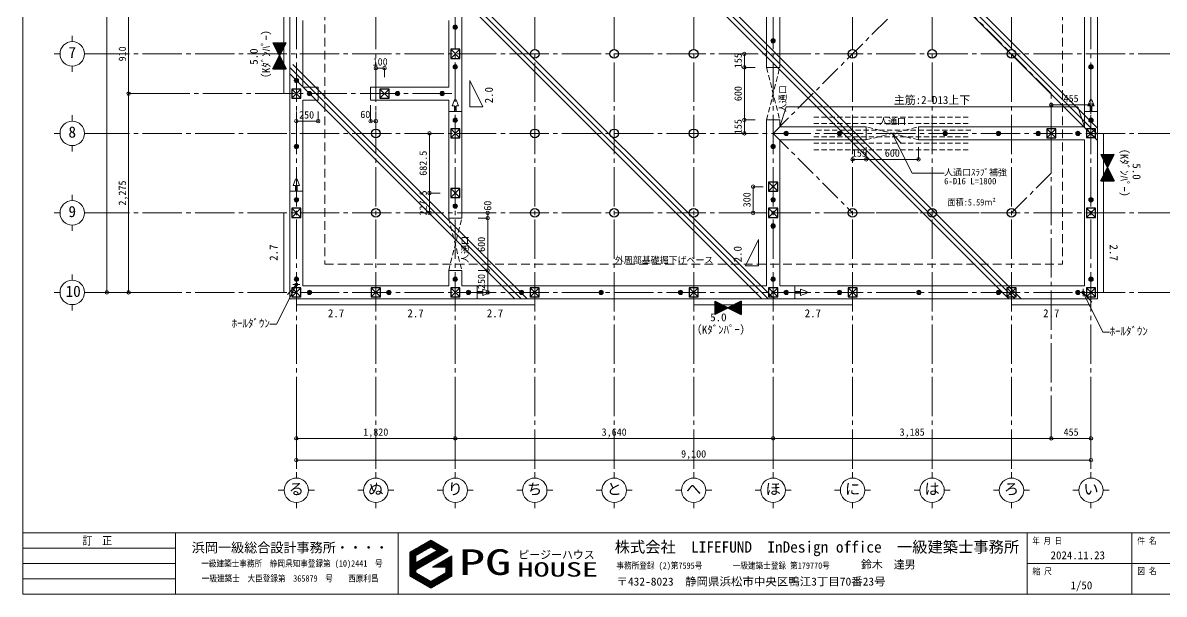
# Model space of a CAD drawing. Units: millimetres at full size, sheet at 1:50. Extents: x -26847 to 9830, y -6970 to 7062.
# Drawn here: x -9970 to 3100, y -6738 to -199 of the extents above; entities that cross this region are included whole.
import ezdxf
from ezdxf.enums import TextEntityAlignment as Align

# ---------------------------------------------------------------- set-up
doc = ezdxf.new("R2010")
doc.units = ezdxf.units.MM
doc.header["$LTSCALE"] = 50
doc.header["$PDMODE"] = 32
doc.header["$PDSIZE"] = 40
for name, pattern in [('CHAIN1', [8, 5, -1, 1, -1]), ('CHAIN2', [12, 9, -1, 1, -1]), ('DASHED1', [1.8, 1.2, -0.6]), ('DASHED2', [3, 2, -1])]:
    doc.linetypes.add(name, pattern=pattern)
for name, color, linetype, lineweight in [('3-0_補助線', 4, 'CHAIN2', 9), ('3-1_通り芯・通り番号', 4, 'Continuous', 9), ('3-2_柱(黄)', 6, 'Continuous', 25), ('3-3_仕上線(黄)', 4, 'Continuous', 9), ('3-4_下地・間柱(水色)', 5, 'Continuous', 25), ('3-5_サッシ・室内建具', 4, 'Continuous', 9), ('3-7_家具点線', 4, 'DASHED2', 9), ('3-A_文字', 2, 'Continuous', 9), ('3-F_寸法・方位', 4, 'Continuous', 9), ('C-0', 4, 'Continuous', 9), ('C-1', 2, 'CHAIN1', 9), ('F-E', 4, 'Continuous', 9)]:
    doc.layers.add(name, color=color, linetype=linetype, lineweight=lineweight)
doc.styles.add('ＭＳ ゴシック', font='')
doc.styles.get('ＭＳ ゴシック').set_extended_font_data('MS Gothic')

msp = doc.modelspace()

# ---------------------------------------------------------------- linework, layer by layer
at = {"layer": '3-0_補助線'}
for p, q in [((-6837.79, 6548.18), (-6837.79, -5342.52)), ((-5927.79, 6548.18), (-5927.79, -5342.52)), ((-5017.79, 6548.18), (-5017.79, -5342.52)), ((-4107.79, 6548.18), (-4107.79, -5342.52)), ((-3197.79, 6548.18), (-3197.79, -5342.52)), ((-2287.79, 6548.18), (-2287.79, -5342.52)), ((-1377.79, 6548.18), (-1377.79, -5342.52)), ((-467.79, 6548.18), (-467.79, -5342.52)), ((442.21, 6548.18), (442.21, -5342.52)), ((1352.21, 6548.18), (1352.21, -5342.52)), ((2262.21, 6548.18), (2262.21, -5342.52)), ((-9197.8, -554.44), (5516.74, -554.44)), ((-8508.56, -1009.44), (-5017.79, -1009.44)), ((-9197.8, -1464.44), (5516.74, -1464.44)), ((1807.21, -1464.44), (1807.21, -4704.87)), ((-9197.8, -2374.44), (5516.74, -2374.44)), ((-9197.8, -3284.44), (5516.74, -3284.44))]:
    msp.add_line(p, q, dxfattribs=at)
at = {"layer": '3-1_通り芯・通り番号'}
for p, q in [((-9404.37, -347.87), (-9404.37, -414.44)), ((-9610.94, -554.44), (-9544.37, -554.44)), ((-9264.37, -554.44), (-9197.8, -554.44)), ((-9404.37, -694.44), (-9404.37, -761.01)), ((-9404.37, -1257.87), (-9404.37, -1324.44)), ((-9610.94, -1464.44), (-9544.37, -1464.44)), ((-9264.37, -1464.44), (-9197.8, -1464.44)), ((-9404.37, -1604.44), (-9404.37, -1671.01)), ((-9404.37, -2167.87), (-9404.37, -2234.44)), ((-9610.94, -2374.44), (-9544.37, -2374.44)), ((-9264.37, -2374.44), (-9197.8, -2374.44)), ((-9404.37, -2514.44), (-9404.37, -2581.01)), ((-9404.37, -3077.87), (-9404.37, -3144.44)), ((-9610.94, -3284.44), (-9544.37, -3284.44)), ((-9264.37, -3284.44), (-9197.8, -3284.44)), ((-9404.37, -3424.44), (-9404.37, -3491.01)), ((-6837.79, -5342.52), (-6837.79, -5409.09)), ((-5927.79, -5342.52), (-5927.79, -5409.09)), ((-5017.79, -5342.52), (-5017.79, -5409.09)), ((-4107.79, -5342.52), (-4107.79, -5409.09)), ((-3197.79, -5342.52), (-3197.79, -5409.09)), ((-2287.79, -5342.52), (-2287.79, -5409.09)), ((-1377.79, -5342.52), (-1377.79, -5409.09)), ((-467.79, -5342.52), (-467.79, -5409.09)), ((442.21, -5342.52), (442.21, -5409.09)), ((1352.21, -5342.52), (1352.21, -5409.09)), ((2262.21, -5342.52), (2262.21, -5409.09)), ((-7044.36, -5549.09), (-6977.79, -5549.09)), ((-6697.79, -5549.09), (-6631.22, -5549.09)), ((-6134.36, -5549.09), (-6067.79, -5549.09)), ((-5787.79, -5549.09), (-5721.22, -5549.09)), ((-5224.36, -5549.09), (-5157.79, -5549.09)), ((-4877.79, -5549.09), (-4811.22, -5549.09)), ((-4314.36, -5549.09), (-4247.79, -5549.09)), ((-3967.79, -5549.09), (-3901.22, -5549.09)), ((-3404.36, -5549.09), (-3337.79, -5549.09)), ((-3057.79, -5549.09), (-2991.22, -5549.09)), ((-2494.36, -5549.09), (-2427.79, -5549.09)), ((-2147.79, -5549.09), (-2081.22, -5549.09)), ((-1584.36, -5549.09), (-1517.79, -5549.09)), ((-1237.79, -5549.09), (-1171.22, -5549.09)), ((-674.36, -5549.09), (-607.79, -5549.09)), ((-327.79, -5549.09), (-261.22, -5549.09)), ((235.64, -5549.09), (302.21, -5549.09)), ((582.21, -5549.09), (648.78, -5549.09)), ((1145.64, -5549.09), (1212.21, -5549.09)), ((1492.21, -5549.09), (1558.78, -5549.09)), ((2055.64, -5549.09), (2122.21, -5549.09)), ((2402.21, -5549.09), (2468.78, -5549.09)), ((-6837.79, -5689.09), (-6837.79, -5755.65)), ((-5927.79, -5689.09), (-5927.79, -5755.65)), ((-5017.79, -5689.09), (-5017.79, -5755.65)), ((-4107.79, -5689.09), (-4107.79, -5755.65)), ((-3197.79, -5689.09), (-3197.79, -5755.65)), ((-2287.79, -5689.09), (-2287.79, -5755.65)), ((-1377.79, -5689.09), (-1377.79, -5755.65)), ((-467.79, -5689.09), (-467.79, -5755.65)), ((442.21, -5689.09), (442.21, -5755.65)), ((1352.21, -5689.09), (1352.21, -5755.65)), ((2262.21, -5689.09), (2262.21, -5755.65))]:
    msp.add_line(p, q, dxfattribs=at)
for centre in [(-9404.37, -554.44), (-9404.37, -1464.44), (-9404.37, -2374.44), (-9404.37, -3284.44), (-6837.79, -5549.09), (-5927.79, -5549.09), (-5017.79, -5549.09), (-4107.79, -5549.09), (-3197.79, -5549.09), (-2287.79, -5549.09), (-1377.79, -5549.09), (-467.79, -5549.09), (442.21, -5549.09), (1352.21, -5549.09), (2262.21, -5549.09)]:
    msp.add_circle(centre, 140, dxfattribs=at)
at = {"layer": '3-2_柱(黄)'}
for p, q in [((-5070.29, -501.94), (-4965.29, -606.94)), ((-4965.29, -501.94), (-5070.29, -606.94)), ((-6890.29, -956.94), (-6785.29, -1061.94)), ((-6785.29, -956.94), (-6890.29, -1061.94)), ((-6785.29, -956.94), (-6890.29, -956.94)), ((-5880.29, -956.94), (-5775.29, -1061.94)), ((-5775.29, -956.94), (-5880.29, -1061.94)), ((-5070.29, -1411.94), (-4965.29, -1516.94)), ((-4965.29, -1411.94), (-5070.29, -1516.94)), ((1754.71, -1411.94), (1859.71, -1516.94)), ((1859.71, -1411.94), (1754.71, -1516.94)), ((2314.71, -1411.94), (2209.71, -1411.94)), ((2209.71, -1411.94), (2209.71, -1516.94)), ((2314.71, -1516.94), (2314.71, -1411.94)), ((2314.71, -1516.94), (2209.71, -1516.94)), ((-1430.29, -2021.94), (-1325.29, -2126.94)), ((-1325.29, -2021.94), (-1430.29, -2126.94)), ((-5070.29, -2094.44), (-4965.29, -2199.44)), ((-4965.29, -2094.44), (-5070.29, -2199.44)), ((-6785.29, -2321.94), (-6890.29, -2426.94)), ((-6785.29, -2426.94), (-6890.29, -2321.94)), ((-1430.29, -2321.94), (-1325.29, -2426.94)), ((-1325.29, -2321.94), (-1430.29, -2426.94)), ((2314.71, -2321.94), (2209.71, -2426.94)), ((2314.71, -2426.94), (2209.71, -2321.94)), ((-6890.29, -3231.94), (-6785.29, -3336.94)), ((-6785.29, -3231.94), (-6890.29, -3336.94)), ((-5875.29, -3336.94), (-5980.29, -3231.94)), ((-5980.29, -3336.94), (-5875.29, -3231.94)), ((-5070.29, -3231.94), (-4965.29, -3336.94)), ((-4965.29, -3231.94), (-5070.29, -3336.94)), ((-4055.29, -3336.94), (-4160.29, -3231.94)), ((-4160.29, -3336.94), (-4055.29, -3231.94)), ((-2235.29, -3336.94), (-2340.29, -3231.94)), ((-2340.29, -3336.94), (-2235.29, -3231.94)), ((-1430.29, -3231.94), (-1325.29, -3336.94)), ((-1325.29, -3231.94), (-1430.29, -3336.94)), ((-415.29, -3336.94), (-520.29, -3231.94)), ((-520.29, -3336.94), (-415.29, -3231.94)), ((1404.71, -3336.94), (1299.71, -3231.94)), ((1299.71, -3336.94), (1404.71, -3231.94)), ((2209.71, -3231.94), (2314.71, -3336.94)), ((2314.71, -3231.94), (2209.71, -3336.94))]:
    msp.add_line(p, q, dxfattribs=at)
for points in [[(-5070.29, -501.94), (-5070.29, -606.94), (-4965.29, -606.94), (-4965.29, -501.94)], [(-5880.29, -956.94), (-5880.29, -1061.94), (-5775.29, -1061.94), (-5775.29, -956.94)], [(-5070.29, -1411.94), (-5070.29, -1516.94), (-4965.29, -1516.94), (-4965.29, -1411.94)], [(1754.71, -1411.94), (1754.71, -1516.94), (1859.71, -1516.94), (1859.71, -1411.94)], [(-1430.29, -2021.94), (-1430.29, -2126.94), (-1325.29, -2126.94), (-1325.29, -2021.94)], [(-5070.29, -2094.44), (-5070.29, -2199.44), (-4965.29, -2199.44), (-4965.29, -2094.44)], [(-6785.29, -2321.94), (-6890.29, -2321.94), (-6890.29, -2426.94), (-6785.29, -2426.94)], [(-1430.29, -2321.94), (-1430.29, -2426.94), (-1325.29, -2426.94), (-1325.29, -2321.94)], [(2314.71, -2321.94), (2209.71, -2321.94), (2209.71, -2426.94), (2314.71, -2426.94)], [(-6890.29, -3231.94), (-6890.29, -3336.94), (-6785.29, -3336.94), (-6785.29, -3231.94)], [(-5875.29, -3336.94), (-5875.29, -3231.94), (-5980.29, -3231.94), (-5980.29, -3336.94)], [(-5070.29, -3231.94), (-5070.29, -3336.94), (-4965.29, -3336.94), (-4965.29, -3231.94)], [(-4055.29, -3336.94), (-4055.29, -3231.94), (-4160.29, -3231.94), (-4160.29, -3336.94)], [(-2235.29, -3336.94), (-2235.29, -3231.94), (-2340.29, -3231.94), (-2340.29, -3336.94)], [(-1430.29, -3231.94), (-1430.29, -3336.94), (-1325.29, -3336.94), (-1325.29, -3231.94)], [(-415.29, -3336.94), (-415.29, -3231.94), (-520.29, -3231.94), (-520.29, -3336.94)], [(1404.71, -3336.94), (1404.71, -3231.94), (1299.71, -3231.94), (1299.71, -3336.94)], [(2209.71, -3231.94), (2209.71, -3336.94), (2314.71, -3336.94), (2314.71, -3231.94)]]:
    msp.add_lwpolyline(points, close=True, dxfattribs=at)
for points in [[(-6890.29, -956.94), (-6890.29, -1061.94), (-6785.29, -1061.94), (-6785.29, -956.94)], [(2314.71, -1516.94), (2262.21, -1464.44), (2209.71, -1411.94)], [(2314.71, -1411.94), (2262.21, -1464.44), (2209.71, -1516.94)]]:
    msp.add_lwpolyline(points, dxfattribs=at)
at = {"layer": '3-3_仕上線(黄)'}
for p, q in [((-6912.79, 4980.56), (-6912.79, -3359.44)), ((-1302.79, 2100.56), (-1302.79, -709.44)), ((2187.21, 2100.56), (2187.21, -1389.44)), ((-4942.79, 280.56), (-4942.79, -2434.44)), ((-1452.79, 280.56), (-1452.79, -709.44)), ((-6762.79, -174.44), (-6762.79, -934.44)), ((-5092.79, -174.44), (-5092.79, -934.44)), ((-5987.79, -934.44), (-5092.79, -934.44)), ((-6762.79, -1084.44), (-6762.79, -3209.44)), ((-6762.79, -1084.44), (-6587.79, -1084.44)), ((-5092.79, -1084.44), (-5092.79, -2434.44)), ((-1452.79, -1309.44), (-1452.79, -3209.44)), ((-1302.79, -1309.44), (-1302.79, -1389.44)), ((-312.86, -1389.44), (-1302.79, -1389.44)), ((2187.21, -1389.44), (287.14, -1389.44)), ((-1302.79, -1539.44), (-1302.79, -3209.44)), ((-312.86, -1539.44), (-1302.79, -1539.44)), ((2187.21, -1539.44), (287.14, -1539.44)), ((2187.21, -1539.44), (2187.21, -3209.44)), ((-5092.79, -2434.44), (-4942.79, -2434.44)), ((-5092.79, -3034.44), (-5092.79, -3209.44)), ((-5092.79, -3034.44), (-4942.79, -3034.44)), ((-4942.79, -3034.44), (-4942.79, -3209.44)), ((-6762.79, -3209.44), (-5092.79, -3209.44)), ((-4942.79, -3209.44), (-1452.79, -3209.44)), ((-1302.79, -3209.44), (2187.21, -3209.44)), ((-6912.79, -3359.44), (2337.21, -3359.44))]:
    msp.add_line(p, q, dxfattribs=at)
for points in [[(-6912.79, 4980.56), (2337.21, 4980.56), (2337.21, -3359.44)], [(-6762.79, -934.44), (-6587.79, -934.44), (-6587.79, -1084.44)], [(-5987.79, -934.44), (-5987.79, -1084.44), (-5092.79, -1084.44)]]:
    msp.add_lwpolyline(points, dxfattribs=at)
at = {"layer": '3-4_下地・間柱(水色)'}
for centre in [(-4107.79, -554.44), (-3197.79, -554.44), (-2287.79, -554.44), (-467.79, -554.44), (442.21, -554.44), (1352.21, -554.44), (-5927.79, -1464.44), (-4107.79, -1464.44), (-3197.79, -1464.44), (-2287.79, -1464.44), (-5927.79, -2374.44), (-4107.79, -2374.44), (-3197.79, -2374.44), (-2287.79, -2374.44), (-467.79, -2374.44), (442.21, -2374.44), (1352.21, -2374.44)]:
    msp.add_circle(centre, 50, dxfattribs=at)
at = {"layer": '3-5_サッシ・室内建具', "linetype": 'DASHED1'}
for p, q in [((-1452.79, -709.44), (-1302.79, -1309.44)), ((-1452.79, -1309.44), (-1302.79, -709.44)), ((287.14, -1539.44), (-312.86, -1389.44)), ((-312.86, -1539.44), (287.14, -1389.44)), ((-5092.79, -3034.44), (-4942.79, -2434.44)), ((-5092.79, -2434.44), (-4942.79, -3034.44))]:
    msp.add_line(p, q, dxfattribs=at)
at = {"layer": '3-5_サッシ・室内建具'}
for p, q in [((-1452.79, -709.44), (-1302.79, -709.44)), ((-1452.79, -1309.44), (-1302.79, -1309.44)), ((-312.86, -1539.44), (-312.86, -1389.44)), ((287.14, -1539.44), (287.14, -1389.44)), ((-312.86, -1762.01), (-312.86, -1623.42)), ((287.14, -1762.01), (287.14, -1623.42)), ((-467.79, -1762.01), (-312.86, -1762.01)), ((-312.86, -1762.01), (287.14, -1762.01))]:
    msp.add_line(p, q, dxfattribs=at)
for p in [(-467.79, -1762.01), (-312.86, -1762.01), (287.14, -1762.01)]:
    msp.add_point(p, dxfattribs=at)
at = {"layer": '3-7_家具点線'}
msp.add_line((1937.21, 4580.56), (1937.21, -2959.44), dxfattribs=at)
msp.add_lwpolyline([(-6512.79, 4580.56), (-6512.79, -2959.44), (1937.21, -2959.44)], dxfattribs=at)
at = {"layer": '3-A_文字'}
for p, q in [((1462.64, -3359.44), (-6877.36, 4980.56)), ((2337.21, -1547.01), (-4190.35, 4980.56)), ((2337.21, -1476.29), (-4119.64, 4980.56)), ((2337.21, -1405.58), (-4048.93, 4980.56)), ((1391.93, -3359.44), (-6912.79, 4945.28)), ((1321.22, -3359.44), (-6912.79, 4874.57)), ((-1436.5, -3359.44), (-6912.79, 2116.85)), ((-1365.79, -3359.44), (-6877.36, 2152.13)), ((-1507.21, -3359.44), (-6912.79, 2046.14)), ((-4264.92, -3359.44), (-6912.79, -711.58)), ((-4335.63, -3359.44), (-6912.79, -782.29)), ((-4194.21, -3359.44), (-6877.36, -676.29))]:
    msp.add_line(p, q, dxfattribs=at)
at = {"layer": '3-F_寸法・方位'}
for p, q in [((-9970.09, -6737.94), (-9970.09, 7062.06)), ((-9008.56, 4905.56), (-9008.56, -3284.44)), ((-8758.56, -99.44), (-8758.56, -1009.44)), ((-1707.12, -554.44), (-1707.12, -709.44)), ((-1707.12, -554.44), (-1581.91, -554.44)), ((-5927.79, -718.33), (-5827.79, -718.33)), ((-5927.79, -718.33), (-5927.79, -820.82)), ((-5827.79, -718.33), (-5827.79, -820.82)), ((-1707.12, -709.44), (-1581.91, -709.44)), ((-1707.12, -709.44), (-1707.12, -1309.44)), ((-8758.56, -1009.44), (-8508.56, -1009.44)), ((-8758.56, -1009.44), (-8758.56, -3284.44)), ((-5987.79, -1324.95), (-5987.79, -1142.64)), ((1807.21, -1136.82), (2262.21, -1136.82)), ((1807.21, -1136.82), (1807.21, -1239.39)), ((2262.21, -1136.82), (2262.21, -1239.39)), ((-6837.79, -1324.95), (-6837.79, -1215.73)), ((-6587.79, -1324.95), (-6587.79, -1215.73)), ((-5927.79, -1324.95), (-5927.79, -1215.73)), ((-6837.79, -1324.95), (-6587.79, -1324.95)), ((-5987.79, -1324.95), (-5927.79, -1324.95)), ((-1707.12, -1309.44), (-1581.91, -1309.44)), ((-1707.12, -1309.44), (-1707.12, -1464.44)), ((-5313.46, -1464.44), (-5313.46, -2146.94)), ((-5313.46, -1464.44), (-5192.21, -1464.44)), ((-1707.12, -1464.44), (-1581.91, -1464.44)), ((-1606.35, -2074.44), (-1606.35, -2374.44)), ((-1606.35, -2074.44), (-1492.86, -2074.44)), ((-5313.46, -2146.94), (-5192.21, -2146.94)), ((-5313.46, -2146.94), (-5313.46, -2374.44)), ((-5313.46, -2374.44), (-5192.21, -2374.44)), ((-4646.4, -2374.44), (-4754.9, -2374.44)), ((-4646.4, -2434.44), (-4754.9, -2434.44)), ((-4646.4, -2374.44), (-4646.4, -2434.44)), ((-4646.4, -2434.44), (-4646.4, -3034.44)), ((-1606.35, -2374.44), (-1492.86, -2374.44)), ((-4646.4, -3034.44), (-4754.9, -3034.44)), ((-4646.4, -3034.44), (-4646.4, -3284.44)), ((-9008.56, -3284.44), (-8758.56, -3284.44)), ((-8758.56, -3284.44), (-8508.56, -3284.44)), ((-4646.4, -3284.44), (-4754.9, -3284.44)), ((-6837.79, -4954.87), (-6837.79, -4704.87)), ((-5017.79, -4954.87), (-5017.79, -4704.87)), ((-1377.79, -4954.87), (-1377.79, -4704.87)), ((1807.21, -4954.87), (1807.21, -4704.87)), ((2262.21, -4954.87), (2262.21, -4704.87)), ((-6837.79, -5204.87), (-6837.79, -4954.87)), ((-5017.79, -4954.87), (-6837.79, -4954.87)), ((-1377.79, -4954.87), (-5017.79, -4954.87)), ((1807.21, -4954.87), (-1377.79, -4954.87)), ((2262.21, -4954.87), (1807.21, -4954.87)), ((2262.21, -5204.87), (2262.21, -4954.87)), ((-6837.79, -5204.87), (2262.21, -5204.87))]:
    msp.add_line(p, q, dxfattribs=at)
for p in [(-1707.12, -554.44), (-5927.79, -718.33), (-5827.79, -718.33), (-1707.12, -709.44), (-8758.56, -1009.44), (1807.21, -1136.82), (2262.21, -1136.82), (-6837.79, -1324.95), (-6587.79, -1324.95), (-5987.79, -1324.95), (-5927.79, -1324.95), (-1707.12, -1309.44), (-5313.46, -1464.44), (-1707.12, -1464.44), (-1606.35, -2074.44), (-5313.46, -2146.94), (-5313.46, -2374.44), (-4646.4, -2374.44), (-4646.4, -2434.44), (-1606.35, -2374.44), (-4646.4, -3034.44), (-9008.56, -3284.44), (-8758.56, -3284.44), (-4646.4, -3284.44), (-6837.79, -4954.87), (-5017.79, -4954.87), (-1377.79, -4954.87), (1807.21, -4954.87), (2262.21, -4954.87), (-6837.79, -5204.87), (2262.21, -5204.87)]:
    msp.add_point(p, dxfattribs=at)
at = {"layer": 'C-0'}
for p, q in [((-6979.29, -99.44), (-6979.29, -1009.44)), ((-4851.93, -1159.44), (-4851.93, -859.44)), ((-4851.93, -859.44), (-4701.93, -1159.44)), ((-4851.93, -1159.44), (-4701.93, -1159.44)), ((2111.1, -1161.11), (2187.21, -1389.44)), ((-4942.79, -1214.44), (-5092.79, -1214.44)), ((2337.21, -1214.44), (2187.21, -1214.44)), ((-12.86, -1464.44), (86.66, -1576.67)), ((2403.71, -2374.44), (2403.71, -1464.44)), ((-6762.79, -2124.44), (-6912.79, -2124.44)), ((-6979.29, -2374.44), (-6979.29, -3284.44)), ((2403.71, -3284.44), (2403.71, -2374.44)), ((-1543.64, -2679.44), (-1693.64, -2979.44)), ((-1543.64, -2979.44), (-1543.64, -2679.44)), ((-1543.64, -2979.44), (-1693.64, -2979.44)), ((-6837.79, -3194.44), (-6937.31, -3306.67)), ((-6879.45, -3194.44), (-6796.12, -3194.44)), ((-6837.79, -3152.77), (-6837.79, -3236.11)), ((-4767.79, -3359.44), (-4767.79, -3209.44)), ((-1127.79, -3359.44), (-1127.79, -3209.44)), ((2172.21, -3242.77), (2172.21, -3326.11)), ((2130.55, -3284.44), (2213.88, -3284.44)), ((2172.21, -3284.44), (2399.71, -3739.44)), ((2172.21, -3284.44), (2271.73, -3396.67)), ((-6837.79, -3425.94), (-5927.79, -3425.94)), ((-5927.79, -3425.94), (-5017.79, -3425.94)), ((-5017.79, -3425.94), (-4107.79, -3425.94)), ((-2287.79, -3425.94), (-1377.79, -3425.94)), ((-1377.79, -3425.94), (-467.79, -3425.94)), ((1352.21, -3425.94), (2262.21, -3425.94)), ((2399.71, -3739.44), (2475.55, -3739.44))]:
    msp.add_line(p, q, dxfattribs=at)
at = {"layer": 'C-0', "color": 6, "lineweight": 25}
for p, q in [((-7105.59, -427.65), (-6955.59, -727.65)), ((-7105.59, -427.65), (-6955.59, -427.65)), ((-7105.59, -727.65), (-6955.59, -427.65)), ((-7004.57, -525.8), (-7102.53, -427.83)), ((-7006.93, -530.51), (-7101.58, -435.86)), ((-7002.22, -521.08), (-7095.46, -427.83)), ((-7009.29, -535.22), (-7094.51, -450.01)), ((-6999.86, -516.37), (-7088.39, -427.83)), ((-7011.64, -539.94), (-7087.43, -464.15)), ((-6997.5, -511.65), (-7081.32, -427.83)), ((-7014, -544.65), (-7080.36, -478.29)), ((-6995.14, -506.94), (-7074.25, -427.83)), ((-7016.36, -549.37), (-7073.29, -492.43)), ((-6992.79, -502.23), (-7067.18, -427.83)), ((-7018.71, -554.08), (-7066.22, -506.57)), ((-6990.43, -497.51), (-7060.11, -427.83)), ((-7021.07, -558.8), (-7059.15, -520.72)), ((-6988.07, -492.8), (-7053.04, -427.83)), ((-6985.72, -488.08), (-7045.97, -427.83)), ((-6983.36, -483.37), (-7038.9, -427.83)), ((-6981, -478.66), (-7031.82, -427.83)), ((-6978.65, -473.94), (-7024.75, -427.83)), ((-6976.29, -469.23), (-7017.68, -427.83)), ((-6973.93, -464.51), (-7010.61, -427.83)), ((-6971.57, -459.8), (-7003.54, -427.83)), ((-6969.22, -455.09), (-6996.47, -427.83)), ((-6966.86, -450.37), (-6989.4, -427.83)), ((-6964.5, -445.66), (-6982.33, -427.83)), ((-6962.15, -440.94), (-6975.26, -427.83)), ((-6959.79, -436.23), (-6968.18, -427.83)), ((-6957.43, -431.33), (-6961.11, -427.65)), ((-6993.45, -727.83), (-7068.21, -653.08)), ((-6986.38, -727.83), (-7065.86, -648.36)), ((-6979.31, -727.83), (-7063.5, -643.65)), ((-6972.24, -727.83), (-7061.14, -638.93)), ((-6965.17, -727.83), (-7058.78, -634.22)), ((-6958.1, -727.65), (-7056.43, -629.32)), ((-6960.16, -718.71), (-7054.07, -624.79)), ((-7023.43, -563.51), (-7052.08, -534.86)), ((-6967.23, -704.56), (-7051.71, -620.08)), ((-6974.3, -690.42), (-7049.36, -615.36)), ((-6981.37, -676.28), (-7047, -610.65)), ((-7025.79, -568.22), (-7045.01, -549)), ((-6988.44, -662.14), (-7044.64, -605.94)), ((-6995.51, -648), (-7042.28, -601.22)), ((-7002.58, -633.85), (-7039.93, -596.51)), ((-7028.14, -572.94), (-7037.94, -563.14)), ((-7009.65, -619.71), (-7037.57, -591.79)), ((-7016.72, -605.57), (-7035.21, -587.08)), ((-7023.8, -591.43), (-7032.86, -582.37)), ((-7030.5, -577.65), (-7030.87, -577.28)), ((-7105.59, -727.65), (-6955.59, -727.65)), ((-7099.52, -727.83), (-7103.57, -723.79)), ((-7092.45, -727.83), (-7101.21, -719.07)), ((-7085.38, -727.83), (-7098.85, -714.36)), ((-7078.31, -727.83), (-7096.5, -709.64)), ((-7071.24, -727.83), (-7094.14, -704.93)), ((-7064.16, -727.83), (-7091.78, -700.22)), ((-7057.09, -727.83), (-7089.43, -695.5)), ((-7050.02, -727.83), (-7087.07, -690.79)), ((-7042.95, -727.83), (-7084.71, -686.07)), ((-7035.88, -727.83), (-7082.35, -681.36)), ((-7028.81, -727.83), (-7080, -676.65)), ((-7021.74, -727.83), (-7077.64, -671.93)), ((-7014.67, -727.83), (-7075.28, -667.22)), ((-7007.6, -727.83), (-7072.93, -662.5)), ((-7000.52, -727.83), (-7070.57, -657.79)), ((2376.49, -1707.06), (2526.49, -2007.06)), ((2376.49, -1707.06), (2526.49, -1707.06)), ((2376.49, -2007.06), (2526.49, -1707.06)), ((2477.51, -1805.02), (2379.55, -1707.06)), ((2475.16, -1809.73), (2380.51, -1715.08)), ((2479.87, -1800.3), (2386.62, -1707.06)), ((2472.8, -1814.45), (2387.58, -1729.23)), ((2482.23, -1795.59), (2393.69, -1707.06)), ((2470.44, -1819.16), (2394.65, -1743.37)), ((2484.58, -1790.88), (2400.76, -1707.06)), ((2468.09, -1823.87), (2401.72, -1757.51)), ((2486.94, -1786.16), (2407.84, -1707.06)), ((2465.73, -1828.59), (2408.79, -1771.65)), ((2489.3, -1781.45), (2414.91, -1707.06)), ((2463.37, -1833.3), (2415.86, -1785.8)), ((2491.66, -1776.73), (2421.98, -1707.06)), ((2461.01, -1838.02), (2422.94, -1799.94)), ((2494.01, -1772.02), (2429.05, -1707.06)), ((2458.66, -1842.73), (2430.01, -1814.08)), ((2496.37, -1767.31), (2436.12, -1707.06)), ((2456.3, -1847.44), (2437.08, -1828.22)), ((2498.73, -1762.59), (2443.19, -1707.06)), ((2501.08, -1757.88), (2450.26, -1707.06)), ((2503.44, -1753.16), (2457.33, -1707.06)), ((2505.8, -1748.45), (2464.4, -1707.06)), ((2508.15, -1743.74), (2471.48, -1707.06)), ((2510.51, -1739.02), (2478.55, -1707.06)), ((2512.87, -1734.31), (2485.62, -1707.06)), ((2515.23, -1729.59), (2492.69, -1707.06)), ((2517.58, -1724.88), (2499.76, -1707.06)), ((2519.94, -1720.16), (2506.83, -1707.06)), ((2522.3, -1715.45), (2513.9, -1707.06)), ((2524.65, -1710.74), (2520.97, -1707.06)), ((2453.28, -2007.06), (2402.09, -1955.87)), ((2460.35, -2007.06), (2404.45, -1951.15)), ((2467.42, -2007.06), (2406.8, -1946.44)), ((2474.49, -2007.06), (2409.16, -1941.72)), ((2481.56, -2007.06), (2411.52, -1937.01)), ((2488.63, -2007.06), (2413.87, -1932.3)), ((2495.7, -2007.06), (2416.23, -1927.58)), ((2502.77, -2007.06), (2418.59, -1922.87)), ((2509.85, -2007.06), (2420.94, -1918.15)), ((2516.92, -2007.06), (2423.3, -1913.44)), ((2523.99, -2007.06), (2425.66, -1908.73)), ((2521.93, -1997.93), (2428.02, -1904.01)), ((2514.86, -1983.79), (2430.37, -1899.3)), ((2507.79, -1969.64), (2432.73, -1894.58)), ((2500.72, -1955.5), (2435.09, -1889.87)), ((2493.65, -1941.36), (2437.44, -1885.16)), ((2486.58, -1927.22), (2439.8, -1880.44)), ((2479.5, -1913.07), (2442.16, -1875.73)), ((2453.94, -1852.16), (2444.15, -1842.36)), ((2472.43, -1898.93), (2444.52, -1871.01)), ((2465.36, -1884.79), (2446.87, -1866.3)), ((2458.29, -1870.65), (2449.23, -1861.59)), ((2451.59, -1856.87), (2451.22, -1856.51)), ((2376.49, -2007.06), (2526.49, -2007.06)), ((2382.57, -2007.06), (2378.52, -2003.01)), ((2389.64, -2007.06), (2380.88, -1998.29)), ((2396.71, -2007.06), (2383.23, -1993.58)), ((2403.78, -2007.06), (2385.59, -1988.87)), ((2410.85, -2007.06), (2387.95, -1984.15)), ((2417.92, -2007.06), (2390.3, -1979.44)), ((2424.99, -2007.06), (2392.66, -1974.72)), ((2432.06, -2007.06), (2395.02, -1970.01)), ((2439.13, -2007.06), (2397.37, -1965.3)), ((2446.21, -2007.06), (2399.73, -1960.58)), ((-1745.37, -3385.94), (-2045.37, -3535.94)), ((-2045.37, -3385.94), (-2045.37, -3535.94)), ((-2045.37, -3385.94), (-1745.37, -3535.94)), ((-2045.37, -3392.01), (-2041.32, -3387.96)), ((-2045.37, -3399.08), (-2036.6, -3390.32)), ((-2045.37, -3406.15), (-2031.89, -3392.68)), ((-2045.37, -3413.22), (-2027.18, -3395.03)), ((-2045.37, -3420.29), (-2022.46, -3397.39)), ((-1852.76, -3482.24), (-1767.54, -3397.02)), ((-1848.04, -3484.6), (-1753.39, -3389.95)), ((-1843.33, -3486.96), (-1745.37, -3388.99)), ((-1838.61, -3489.31), (-1745.37, -3396.06)), ((-1745.37, -3385.94), (-1745.37, -3535.94)), ((-2045.37, -3427.36), (-2017.75, -3399.75)), ((-2045.37, -3434.44), (-2013.03, -3402.1)), ((-2045.37, -3441.51), (-2008.32, -3404.46)), ((-2045.37, -3448.58), (-2003.61, -3406.82)), ((-2045.37, -3455.65), (-1998.89, -3409.17)), ((-2045.37, -3462.72), (-1994.18, -3411.53)), ((-2045.37, -3469.79), (-1989.46, -3413.89)), ((-2045.37, -3476.86), (-1984.75, -3416.25)), ((-2045.37, -3483.93), (-1980.03, -3418.6)), ((-2045.37, -3491), (-1975.32, -3420.96)), ((-2045.37, -3498.07), (-1970.61, -3423.32)), ((-2045.37, -3505.15), (-1965.89, -3425.67)), ((-2045.37, -3512.22), (-1961.18, -3428.03)), ((-2045.37, -3519.29), (-1956.46, -3430.39)), ((-2045.37, -3526.36), (-1951.75, -3432.74)), ((-2045.37, -3533.43), (-1947.04, -3435.1)), ((-2036.24, -3531.37), (-1942.32, -3437.46)), ((-2022.09, -3524.3), (-1937.61, -3439.82)), ((-2007.95, -3517.23), (-1932.89, -3442.17)), ((-1993.81, -3510.16), (-1928.18, -3444.53)), ((-1979.67, -3503.09), (-1923.47, -3446.89)), ((-1965.53, -3496.02), (-1918.75, -3449.24)), ((-1951.38, -3488.95), (-1914.04, -3451.6)), ((-1937.24, -3481.88), (-1909.32, -3453.96)), ((-1923.1, -3474.8), (-1904.61, -3456.31)), ((-1908.96, -3467.73), (-1899.9, -3458.67)), ((-1895.18, -3461.03), (-1894.82, -3460.66)), ((-1890.47, -3463.39), (-1880.67, -3453.59)), ((-1885.75, -3465.74), (-1866.53, -3446.52)), ((-1881.04, -3468.1), (-1852.39, -3439.45)), ((-1876.33, -3470.46), (-1838.25, -3432.38)), ((-1871.61, -3472.81), (-1824.1, -3425.31)), ((-1866.9, -3475.17), (-1809.96, -3418.24)), ((-1862.18, -3477.53), (-1795.82, -3411.16)), ((-1857.47, -3479.89), (-1781.68, -3404.09)), ((-1833.9, -3491.67), (-1745.37, -3403.14)), ((-1829.19, -3494.03), (-1745.37, -3410.21)), ((-1824.47, -3496.38), (-1745.37, -3417.28)), ((-1819.76, -3498.74), (-1745.37, -3424.35)), ((-1815.04, -3501.1), (-1745.37, -3431.42)), ((-1810.33, -3503.46), (-1745.37, -3438.49)), ((-1805.62, -3505.81), (-1745.37, -3445.56)), ((-1800.9, -3508.17), (-1745.37, -3452.63)), ((-1796.19, -3510.53), (-1745.37, -3459.7)), ((-1791.47, -3512.88), (-1745.37, -3466.78)), ((-1786.76, -3515.24), (-1745.37, -3473.85)), ((-1782.04, -3517.6), (-1745.37, -3480.92)), ((-1777.33, -3519.95), (-1745.37, -3487.99)), ((-1772.62, -3522.31), (-1745.37, -3495.06)), ((-1767.9, -3524.67), (-1745.37, -3502.13)), ((-1763.19, -3527.03), (-1745.37, -3509.2)), ((-1758.47, -3529.38), (-1745.37, -3516.27)), ((-1753.76, -3531.74), (-1745.37, -3523.34)), ((-1749.05, -3534.1), (-1745.37, -3530.42))]:
    msp.add_line(p, q, dxfattribs=at)
at = {"layer": 'C-0', "linetype": 'DASHED1'}
for p, q in [((-912.86, -1277.56), (887.14, -1277.56)), ((-912.86, -1352.56), (887.14, -1352.56)), ((887.14, -1427.56), (-912.86, -1427.56)), ((-912.86, -1502.56), (887.14, -1502.56)), ((-912.86, -1577.56), (887.14, -1577.56)), ((-912.86, -1652.56), (887.14, -1652.56))]:
    msp.add_line(p, q, dxfattribs=at)
at = {"layer": 'C-0'}
for points in [[(-5053.25, -1149.44), (-5027.79, -1079.44), (-5007.79, -1079.44), (-4982.32, -1149.44), (-5007.79, -1149.44), (-5007.79, -1214.44)], [(-5027.79, -1214.44), (-5027.79, -1149.44), (-5053.25, -1149.44)], [(2111.1, -1161.11), (-1226.68, -1161.11), (-1302.79, -1389.44)], [(2226.75, -1149.44), (2252.21, -1079.44), (2272.21, -1079.44), (2297.68, -1149.44), (2272.21, -1149.44), (2272.21, -1214.44)], [(2252.21, -1214.44), (2252.21, -1149.44), (2226.75, -1149.44)], [(-12.86, -1464.44), (214.64, -1919.44), (580.39, -1919.44)], [(-6873.25, -2059.44), (-6847.79, -1989.44), (-6827.79, -1989.44), (-6802.32, -2059.44), (-6827.79, -2059.44), (-6827.79, -2124.44)], [(-6847.79, -2124.44), (-6847.79, -2059.44), (-6873.25, -2059.44)], [(-6837.79, -3194.44), (-7065.29, -3649.44), (-7141.12, -3649.44)], [(-4702.79, -3248.97), (-4632.79, -3274.44), (-4632.79, -3294.44), (-4702.79, -3319.91), (-4702.79, -3294.44), (-4767.79, -3294.44)], [(-4767.79, -3274.44), (-4702.79, -3274.44), (-4702.79, -3248.97)], [(-1062.79, -3248.97), (-992.79, -3274.44), (-992.79, -3294.44), (-1062.79, -3319.91), (-1062.79, -3294.44), (-1127.79, -3294.44)], [(-1127.79, -3274.44), (-1062.79, -3274.44), (-1062.79, -3248.97)]]:
    msp.add_lwpolyline(points, dxfattribs=at)
for centre, radius in [((-5017.79, -249.44), 25), ((-5017.79, -249.44), 17.5), ((-5017.79, -249.44), 10), ((-1377.79, -404.44), 25), ((-1377.79, -404.44), 17.5), ((-1377.79, -404.44), 10), ((-5017.79, -704.44), 25), ((-5017.79, -704.44), 17.5), ((-5017.79, -704.44), 10), ((2262.21, -704.44), 25), ((2262.21, -704.44), 17.5), ((2262.21, -704.44), 10), ((-6837.79, -859.44), 25), ((-6837.79, -859.44), 17.5), ((-6837.79, -859.44), 10), ((-6687.79, -1009.44), 25), ((-6687.79, -1009.44), 17.5), ((-6687.79, -1009.44), 10), ((-5677.79, -1009.44), 25), ((-5677.79, -1009.44), 17.5), ((-5677.79, -1009.44), 10), ((-5167.79, -1009.44), 25), ((-5167.79, -1009.44), 17.5), ((-5167.79, -1009.44), 10), ((-5017.79, -1314.44), 25), ((-5017.79, -1314.44), 17.5), ((-5017.79, -1314.44), 10), ((2262.21, -1314.44), 25), ((2262.21, -1314.44), 17.5), ((2262.21, -1314.44), 10), ((-1227.79, -1464.44), 25), ((-1227.79, -1464.44), 17.5), ((-1227.79, -1464.44), 10), ((-617.79, -1464.44), 25), ((-617.79, -1464.44), 17.5), ((-617.79, -1464.44), 10), ((592.21, -1464.44), 25), ((592.21, -1464.44), 17.5), ((592.21, -1464.44), 10), ((1202.21, -1464.44), 25), ((1202.21, -1464.44), 17.5), ((1202.21, -1464.44), 10), ((1657.21, -1464.44), 25), ((1657.21, -1464.44), 17.5), ((1657.21, -1464.44), 10), ((2112.21, -1464.44), 25), ((2112.21, -1464.44), 17.5), ((2112.21, -1464.44), 10), ((-6837.79, -1614.44), 25), ((-6837.79, -1614.44), 17.5), ((-6837.79, -1614.44), 10), ((-1377.79, -1614.44), 25), ((-1377.79, -1614.44), 17.5), ((-1377.79, -1614.44), 10), ((-6837.79, -2224.44), 25), ((-6837.79, -2224.44), 17.5), ((-6837.79, -2224.44), 10), ((-1377.79, -2224.44), 25), ((-1377.79, -2224.44), 17.5), ((-1377.79, -2224.44), 10), ((2262.21, -2224.44), 25), ((2262.21, -2224.44), 17.5), ((2262.21, -2224.44), 10), ((-5017.79, -2296.94), 25), ((-5017.79, -2296.94), 17.5), ((-5017.79, -2296.94), 10), ((-1377.79, -2524.44), 25), ((-1377.79, -2524.44), 17.5), ((-1377.79, -2524.44), 10), ((-6837.79, -3134.44), 25), ((-6837.79, -3134.44), 17.5), ((-6837.79, -3134.44), 10), ((-5017.79, -3134.44), 25), ((-5017.79, -3134.44), 17.5), ((-5017.79, -3134.44), 10), ((-1377.79, -3134.44), 25), ((-1377.79, -3134.44), 17.5), ((-1377.79, -3134.44), 10), ((2262.21, -3134.44), 25), ((2262.21, -3134.44), 17.5), ((2262.21, -3134.44), 10), ((-6837.79, -3194.44), 16.67), ((-6687.79, -3284.44), 25), ((-6687.79, -3284.44), 17.5), ((-5777.79, -3284.44), 25), ((-5777.79, -3284.44), 17.5), ((-4867.79, -3284.44), 25), ((-4867.79, -3284.44), 17.5), ((-4257.79, -3284.44), 25), ((-4257.79, -3284.44), 17.5), ((-3347.79, -3284.44), 25), ((-3347.79, -3284.44), 17.5), ((-2437.79, -3284.44), 25), ((-2437.79, -3284.44), 17.5), ((-1227.79, -3284.44), 25), ((-1227.79, -3284.44), 17.5), ((-617.79, -3284.44), 25), ((-617.79, -3284.44), 17.5), ((292.21, -3284.44), 25), ((292.21, -3284.44), 17.5), ((1202.21, -3284.44), 25), ((1202.21, -3284.44), 17.5), ((2112.21, -3284.44), 25), ((2112.21, -3284.44), 17.5), ((-6687.79, -3284.44), 10), ((-5777.79, -3284.44), 10), ((-4867.79, -3284.44), 10), ((-4257.79, -3284.44), 10), ((-3347.79, -3284.44), 10), ((-2437.79, -3284.44), 10), ((-1227.79, -3284.44), 10), ((-617.79, -3284.44), 10), ((292.21, -3284.44), 10), ((1202.21, -3284.44), 10), ((2112.21, -3284.44), 10), ((2172.21, -3284.44), 16.67)]:
    msp.add_circle(centre, radius, dxfattribs=at)
at = {"layer": 'C-1'}
for p, q in [((-1377.79, -1464.44), (442.21, 355.56)), ((1807.21, -1009.44), (442.21, 355.56)), ((1807.21, -1464.44), (1807.21, -1009.44)), ((1807.21, -1464.44), (1807.21, -1919.44)), ((1352.21, -2374.44), (1807.21, -1919.44))]:
    msp.add_line(p, q, dxfattribs=at)
msp.add_lwpolyline([(-1377.79, -1464.44), (-467.79, -2374.44), (1352.21, -2374.44)], dxfattribs=at)
at = {"layer": 'F-E'}
for p, q in [((-9970.09, -6037.94), (9829.91, -6037.94)), ((-8220.09, -6037.94), (-8220.09, -6737.94)), ((-5670.83, -6037.94), (-5670.83, -6737.94)), ((-5303.8, -6122.88), (-5530.6, -6253.82)), ((-5398, -6256.42), (-5329.46, -6137.69)), ((-5387.48, -6250.34), (-5318.93, -6131.62)), ((-5376.96, -6244.27), (-5308.41, -6125.54)), ((-5366.44, -6238.19), (-5298.96, -6121.32)), ((-5355.91, -6232.12), (-5292.57, -6122.4)), ((-5345.39, -6226.04), (-5287.28, -6125.4)), ((-5334.87, -6219.97), (-5282.02, -6128.44)), ((-5324.35, -6213.89), (-5276.76, -6131.48)), ((-5313.82, -6207.82), (-5271.5, -6134.51)), ((-5303.3, -6201.74), (-5266.24, -6137.55)), ((-5295.25, -6199.95), (-5260.98, -6140.59)), ((-5107.8, -6229.03), (-5291.65, -6122.88)), ((1529.91, -6037.94), (1529.91, -6737.94)), ((2729.91, -6037.94), (2729.91, -6737.94)), ((-9970.09, -6212.94), (-8220.09, -6212.94)), ((-5536.67, -6411.56), (-5403.11, -6180.22)), ((-5536.67, -6399.41), (-5413.63, -6186.29)), ((-5536.67, -6387.26), (-5424.16, -6192.37)), ((-5536.67, -6375.11), (-5434.68, -6198.44)), ((-5536.67, -6362.96), (-5445.2, -6204.52)), ((-5536.67, -6350.81), (-5455.72, -6210.59)), ((-5536.67, -6338.66), (-5466.24, -6216.67)), ((-5536.67, -6326.51), (-5476.77, -6222.74)), ((-5536.67, -6314.36), (-5487.29, -6228.82)), ((-5536.67, -6302.21), (-5497.81, -6234.89)), ((-5536.67, -6290.06), (-5508.33, -6240.97)), ((-5536.67, -6277.91), (-5518.86, -6247.04)), ((-5536.67, -6265.76), (-5529.38, -6253.12)), ((-5536.67, -6526.23), (-5536.67, -6264.35)), ((-5468.13, -6296.91), (-5297.72, -6198.52)), ((-5226.67, -6239.55), (-5468.13, -6378.96)), ((-5462.05, -6454.6), (-5107.8, -6250.07)), ((-5461.13, -6292.87), (-5392.59, -6174.14)), ((-5450.61, -6286.79), (-5382.07, -6168.07)), ((-5440.09, -6280.72), (-5371.54, -6161.99)), ((-5429.57, -6274.64), (-5361.02, -6155.92)), ((-5419.05, -6268.57), (-5350.5, -6149.84)), ((-5408.52, -6262.49), (-5339.98, -6143.77)), ((-5348.21, -6388.87), (-5279.66, -6270.14)), ((-5337.68, -6382.79), (-5269.14, -6264.07)), ((-5327.16, -6376.72), (-5258.61, -6257.99)), ((-5316.64, -6370.64), (-5248.09, -6251.92)), ((-5306.12, -6364.57), (-5237.57, -6245.84)), ((-5297.72, -6198.52), (-5226.67, -6239.55)), ((-5295.59, -6358.49), (-5227.05, -6239.77)), ((-5289.99, -6202.99), (-5255.72, -6143.63)), ((-5285.07, -6352.42), (-5187.32, -6183.11)), ((-5284.73, -6206.03), (-5250.46, -6146.66)), ((-5279.47, -6209.06), (-5245.2, -6149.7)), ((-5274.55, -6346.34), (-5182.06, -6186.15)), ((-5274.21, -6212.1), (-5239.93, -6152.74)), ((-5268.95, -6215.14), (-5234.67, -6155.78)), ((-5264.03, -6340.27), (-5176.8, -6189.19)), ((-5263.69, -6218.18), (-5229.41, -6158.81)), ((-5258.42, -6221.21), (-5224.15, -6161.85)), ((-5253.51, -6334.19), (-5171.54, -6192.23)), ((-5253.16, -6224.25), (-5218.89, -6164.89)), ((-5247.9, -6227.29), (-5213.63, -6167.93)), ((-5242.98, -6328.12), (-5166.28, -6195.26)), ((-5242.64, -6230.33), (-5208.37, -6170.96)), ((-5237.38, -6233.36), (-5203.11, -6174)), ((-5232.46, -6322.04), (-5161.02, -6198.3)), ((-5232.12, -6236.4), (-5197.85, -6177.04)), ((-5226.86, -6239.44), (-5192.58, -6180.08)), ((-5221.94, -6315.97), (-5155.76, -6201.34)), ((-5211.42, -6309.89), (-5150.5, -6204.38)), ((-5200.89, -6303.82), (-5145.23, -6207.41)), ((-5190.37, -6297.74), (-5139.97, -6210.45)), ((-5179.85, -6291.67), (-5134.71, -6213.49)), ((-5169.33, -6285.59), (-5129.45, -6216.53)), ((-5158.81, -6279.52), (-5124.19, -6219.56)), ((-5148.28, -6273.44), (-5118.93, -6222.6)), ((-5137.76, -6267.37), (-5113.67, -6225.64)), ((-5127.24, -6261.29), (-5108.41, -6228.68)), ((-5116.72, -6255.22), (-5103.77, -6232.8)), ((-5105.99, -6248.8), (-5101.93, -6241.75)), ((-9970.09, -6387.94), (-8220.09, -6387.94)), ((-5536.67, -6423.71), (-5468.13, -6304.98)), ((-5536.67, -6435.86), (-5468.13, -6317.13)), ((-5536.67, -6448.01), (-5468.13, -6329.28)), ((-5536.67, -6460.16), (-5468.13, -6341.43)), ((-5536.67, -6472.31), (-5468.13, -6353.58)), ((-5536.67, -6484.46), (-5468.13, -6365.73)), ((-5536.67, -6520.91), (-5448.01, -6367.34)), ((-5536.67, -6508.76), (-5458.54, -6373.42)), ((-5536.67, -6496.61), (-5468.13, -6377.88)), ((-5535.61, -6531.21), (-5437.49, -6361.27)), ((-5531.47, -6536.2), (-5426.97, -6355.19)), ((-5526.23, -6539.27), (-5416.45, -6349.12)), ((-5520.97, -6542.31), (-5405.93, -6343.04)), ((-5468.13, -6296.91), (-5468.13, -6378.96)), ((-5464.26, -6456.23), (-5395.4, -6336.97)), ((-5453.43, -6449.62), (-5384.88, -6330.89)), ((-5442.91, -6443.54), (-5374.36, -6324.82)), ((-5432.38, -6437.47), (-5363.84, -6318.74)), ((-5421.86, -6431.39), (-5353.31, -6312.67)), ((-5411.34, -6425.32), (-5342.79, -6306.59)), ((-5400.82, -6419.24), (-5332.27, -6300.52)), ((-5390.29, -6413.17), (-5321.75, -6294.44)), ((-5379.77, -6407.09), (-5311.23, -6288.37)), ((-5369.25, -6401.02), (-5300.7, -6282.29)), ((-5358.73, -6394.94), (-5290.18, -6276.22)), ((-5058.77, -6300.92), (-5278.08, -6427.53)), ((-5251.27, -6427.53), (-5237.87, -6404.32)), ((-5244.26, -6427.53), (-5227.35, -6398.24)), ((-5237.24, -6427.53), (-5216.83, -6392.17)), ((-5230.23, -6427.53), (-5206.31, -6386.09)), ((-5223.22, -6427.53), (-5195.78, -6380.02)), ((-5216.2, -6427.53), (-5185.26, -6373.94)), ((-5209.19, -6427.53), (-5174.74, -6367.87)), ((-5202.17, -6427.53), (-5164.22, -6361.79)), ((-5195.16, -6427.53), (-5153.7, -6355.72)), ((-5188.14, -6427.53), (-5143.17, -6349.64)), ((-5186.55, -6607.02), (-5058.77, -6385.71)), ((-5181.13, -6427.53), (-5132.65, -6343.57)), ((-5176.02, -6600.94), (-5058.77, -6397.86)), ((-5174.11, -6427.53), (-5122.13, -6337.49)), ((-5167.1, -6427.53), (-5111.61, -6331.42)), ((-5160.08, -6427.53), (-5101.08, -6325.34)), ((-5153.07, -6427.53), (-5090.56, -6319.27)), ((-5146.05, -6427.53), (-5080.04, -6313.19)), ((-5139.04, -6427.53), (-5069.52, -6307.12)), ((-5132.02, -6427.53), (-5059, -6301.04)), ((-5127.32, -6431.53), (-5058.77, -6312.81)), ((-5127.32, -6443.68), (-5058.77, -6324.96)), ((-5127.32, -6455.83), (-5058.77, -6337.11)), ((-5127.32, -6467.98), (-5058.77, -6349.26)), ((-5127.32, -6480.13), (-5058.77, -6361.41)), ((-5127.32, -6492.28), (-5058.77, -6373.56)), ((-5058.77, -6300.92), (-5058.77, -6533.25)), ((1529.91, -6387.94), (5827.36, -6387.94)), ((-5515.71, -6545.35), (-5467.82, -6462.39)), ((-5510.45, -6548.39), (-5468.13, -6475.08)), ((-5505.19, -6551.42), (-5468.12, -6487.21)), ((-5499.93, -6554.46), (-5465.29, -6494.46)), ((-5494.67, -6557.5), (-5460.39, -6498.14)), ((-5489.41, -6560.54), (-5455.13, -6501.17)), ((-5484.15, -6563.57), (-5449.87, -6504.21)), ((-5478.88, -6566.61), (-5444.61, -6507.25)), ((-5473.62, -6569.65), (-5439.35, -6510.29)), ((-5468.36, -6572.69), (-5434.09, -6513.32)), ((-5468.13, -6486.66), (-5468.13, -6465.12)), ((-5463.1, -6575.72), (-5428.83, -6516.36)), ((-5462.05, -6497.18), (-5297.72, -6592.06)), ((-5457.84, -6578.76), (-5423.57, -6519.4)), ((-5452.58, -6581.8), (-5418.31, -6522.44)), ((-5447.32, -6584.84), (-5413.04, -6525.47)), ((-5442.06, -6587.87), (-5407.78, -6528.51)), ((-5436.8, -6590.91), (-5402.52, -6531.55)), ((-5431.53, -6593.95), (-5397.26, -6534.59)), ((-5127.32, -6493.67), (-5297.72, -6592.06)), ((-5058.77, -6533.25), (-5297.72, -6671.21)), ((-5127.32, -6427.53), (-5278.08, -6427.53)), ((-5272.32, -6427.53), (-5269.44, -6422.54)), ((-5265.3, -6427.53), (-5258.92, -6416.47)), ((-5260.2, -6649.54), (-5191.65, -6530.82)), ((-5258.29, -6427.53), (-5248.4, -6410.39)), ((-5249.68, -6643.47), (-5181.13, -6524.74)), ((-5239.16, -6637.39), (-5170.61, -6518.67)), ((-5228.63, -6631.32), (-5160.09, -6512.59)), ((-5218.11, -6625.24), (-5149.57, -6506.52)), ((-5207.59, -6619.17), (-5139.04, -6500.44)), ((-5197.07, -6613.09), (-5128.52, -6494.37)), ((-5165.5, -6594.87), (-5058.77, -6410.01)), ((-5154.98, -6588.79), (-5058.77, -6422.16)), ((-5144.46, -6582.72), (-5058.77, -6434.31)), ((-5133.93, -6576.64), (-5058.77, -6446.46)), ((-5127.32, -6427.53), (-5127.32, -6493.67)), ((-5123.41, -6570.57), (-5058.77, -6458.61)), ((-5112.89, -6564.49), (-5058.77, -6470.76)), ((-5102.37, -6558.42), (-5058.77, -6482.91)), ((-5091.85, -6552.34), (-5058.77, -6495.06)), ((-5081.32, -6546.27), (-5058.77, -6507.21)), ((-5070.8, -6540.19), (-5058.77, -6519.36)), ((-5060.28, -6534.12), (-5058.77, -6531.51)), ((-9970.09, -6562.94), (-8220.09, -6562.94)), ((-5530.6, -6536.75), (-5297.72, -6671.21)), ((-5426.27, -6596.99), (-5392, -6537.62)), ((-5421.01, -6600.02), (-5386.74, -6540.66)), ((-5415.75, -6603.06), (-5381.48, -6543.7)), ((-5410.49, -6606.1), (-5376.22, -6546.74)), ((-5405.23, -6609.14), (-5370.96, -6549.77)), ((-5399.97, -6612.17), (-5365.69, -6552.81)), ((-5394.71, -6615.21), (-5360.43, -6555.85)), ((-5389.45, -6618.25), (-5355.17, -6558.89)), ((-5384.18, -6621.29), (-5349.91, -6561.92)), ((-5378.92, -6624.32), (-5344.65, -6564.96)), ((-5373.66, -6627.36), (-5339.39, -6568)), ((-5368.4, -6630.4), (-5334.13, -6571.04)), ((-5363.14, -6633.44), (-5328.87, -6574.07)), ((-5357.88, -6636.47), (-5323.61, -6577.11)), ((-5352.62, -6639.51), (-5318.34, -6580.15)), ((-5347.36, -6642.55), (-5313.08, -6583.19)), ((-5342.1, -6645.59), (-5307.82, -6586.22)), ((-5336.83, -6648.62), (-5302.56, -6589.26)), ((-5331.57, -6651.66), (-5296.88, -6591.57)), ((-5326.31, -6654.7), (-5286.35, -6585.49)), ((-5321.05, -6657.74), (-5275.83, -6579.42)), ((-5315.79, -6660.77), (-5265.31, -6573.34)), ((-5310.53, -6663.81), (-5254.79, -6567.27)), ((-5305.27, -6666.85), (-5244.27, -6561.19)), ((-5300.01, -6669.89), (-5233.74, -6555.12)), ((-5291.77, -6667.77), (-5223.22, -6549.04)), ((-5281.25, -6661.69), (-5212.7, -6542.97)), ((-5270.72, -6655.62), (-5202.18, -6536.89)), ((-9970.09, -6737.94), (9829.91, -6737.94))]:
    msp.add_line(p, q, dxfattribs=at)
for centre, start, end in [((-5297.72, -6133.4), 60, 120), ((-5524.52, -6264.35), 120, 180), ((-5113.87, -6239.55), 300, 60), ((-5524.52, -6526.23), 180, 240), ((-5455.98, -6465.12), 120, 180), ((-5455.98, -6486.66), 180, 240)]:
    msp.add_arc(centre, 12.15, start, end, dxfattribs=at)

# ---------------------------------------------------------------- texts
at = {"layer": '3-1_通り芯・通り番号', "style": 'ＭＳ ゴシック'}
for s, p in [('7', (-9448.12, -641.94)), ('8', (-9448.12, -1551.94)), ('9', (-9448.12, -2461.94)), ('10', (-9481.22, -3374.21)), ('る', (-6925.29, -5636.59)), ('ぬ', (-6015.29, -5636.59)), ('り', (-5105.29, -5636.59)), ('ち', (-4195.29, -5636.59)), ('と', (-3285.29, -5636.59)), ('へ', (-2375.29, -5636.59)), ('ほ', (-1465.29, -5636.59)), ('に', (-555.29, -5636.59)), ('は', (354.71, -5636.59)), ('ろ', (1264.71, -5636.59)), ('い', (2174.71, -5636.59))]:
    msp.add_text(s, height=128.3, dxfattribs=at).set_placement(p, align=Align.BOTTOM_LEFT)
at = {"layer": '3-5_サッシ・室内建具', "style": 'ＭＳ ゴシック'}
for p in [(-1208.77, -1222.16), (-4848.77, -2947.16)]:
    msp.add_text('人通口', height=73.31, rotation=90, dxfattribs=at).set_placement(p, align=Align.BOTTOM_LEFT)
for s, height, p in [('人通口', 73.31, (-164.35, -1384.06)), ('155', 84.31, (-476.57, -1757.01)), ('600', 84.31, (-99.11, -1757.01))]:
    msp.add_text(s, height=height, dxfattribs=at).set_placement(p, align=Align.BOTTOM_LEFT)
at = {"layer": '3-7_家具点線', "color": 6, "style": 'ＭＳ ゴシック'}
msp.add_text('外周部基礎掘下げベース', height=73.31, dxfattribs=at).set_placement((-3190.96, -2972.78), align=Align.BOTTOM_LEFT)
at = {"layer": '3-F_寸法・方位', "style": 'ＭＳ ゴシック'}
for s, p in [('910', (-8763.56, -640.69)), ('155', (-1712.12, -718.19)), ('600', (-1712.12, -1095.69)), ('155', (-1712.12, -1473.19)), ('682.5', (-5318.46, -1949.44)), ('2,275', (-8763.56, -2290.69)), ('227.5', (-5318.46, -2404.44)), ('300', (-1611.35, -2310.69)), ('60', (-4579.63, -2349.85)), ('600', (-4651.4, -2820.69)), ('250', (-4651.4, -3245.69))]:
    msp.add_text(s, height=84.31, rotation=90, dxfattribs=at).set_placement(p, align=Align.BOTTOM_LEFT)
for s, p in [('100', (-5964.04, -713.33)), ('455', (1948.46, -1131.82)), ('250', (-6806.54, -1319.95)), ('60', (-6105.19, -1314.69)), ('1,820', (-6071.54, -4949.87)), ('3,640', (-3341.54, -4949.87)), ('3,185', (70.96, -4949.87)), ('455', (1948.46, -4949.87)), ('9,100', (-2431.54, -5199.87))]:
    msp.add_text(s, height=84.31, dxfattribs=at).set_placement(p, align=Align.BOTTOM_LEFT)
at = {"layer": 'C-0', "color": 6, "style": 'ＭＳ ゴシック'}
for s, rotation, p in [('（Kﾀﾞﾝﾊﾟｰ）', 90, (-7110.2, -900.87)), ('5.0', 90, (-7252.18, -679.55)), ('（Kﾀﾞﾝﾊﾟｰ）', 270, (2570.16, -1572.56)), ('5.0', 270, (2712.14, -1807.64))]:
    msp.add_text(s, height=91.64, rotation=rotation, dxfattribs=at).set_placement(p, align=Align.BOTTOM_LEFT)
at = {"layer": 'C-0', "color": 5, "style": 'ＭＳ ゴシック'}
for s, rotation, p in [('2.0', 90, (-4559.71, -1120.53)), ('2.7', 90, (-7025.12, -2923.19)), ('2.7', 270, (2449.55, -2735.69)), ('2.0', 90, (-1710.86, -2940.53))]:
    msp.add_text(s, height=91.64, rotation=rotation, dxfattribs=at).set_placement(p, align=Align.BOTTOM_LEFT)
for s, height, p in [('主筋:2-D13上下', 91.64, (4.71, -1156.11)), ('人通口ｽﾗﾌﾞ補強', 73.31, (580.39, -1969.44)), ('6-D16 L=1800', 73.31, (580.39, -2069.44)), ('2.7', 91.64, (-6476.54, -3596.77)), ('2.7', 91.64, (-5566.54, -3596.77)), ('2.7', 91.64, (-4656.54, -3596.77)), ('2.7', 91.64, (-1016.54, -3596.77)), ('2.7', 91.64, (1713.46, -3596.77)), ('ﾎｰﾙﾀﾞｳﾝ', 91.64, (-7578.62, -3711.94)), ('ﾎｰﾙﾀﾞｳﾝ', 91.64, (2475.55, -3801.94))]:
    msp.add_text(s, height=height, dxfattribs=at).set_placement(p, align=Align.BOTTOM_LEFT)
at = {"layer": 'C-0', "color": 5, "style": 'ＭＳ ゴシック', "width": 0.9}
msp.add_text('面積:5.59ｍ²', height=73.31, dxfattribs=at).set_placement((620.14, -2311.87), align=Align.BOTTOM_LEFT)
at = {"layer": 'C-0', "color": 6, "style": 'ＭＳ ゴシック'}
for s, p in [('5.0', (-2098.15, -3642.9)), ('（Kﾀﾞﾝﾊﾟｰ）', (-2319.47, -3784.88))]:
    msp.add_text(s, height=91.64, dxfattribs=at).set_placement(p, align=Align.BOTTOM_LEFT)
at = {"layer": 'F-E', "style": 'ＭＳ ゴシック'}
for s, height, width, p in [('訂\u3000正', 91.64, 0.9, (-9285.74, -6198.87)), ('年 月 日', 73.31, 0.8, (1592.13, -6185.3)), ('件 名', 73.31, 0.85, (2792.13, -6185.3)), ('PG', 293.3, 1.5, (-4975, -6605.81)), ('一級建築士事務所\u3000静岡県知事登録第 (10)2441\u3000号', 73.31, 0.85, (-7927.05, -6445.18)), ('HOUSE', 165, 1.65, (-4307.22, -6587.03)), ('事務所登録 (2)第7595号', 73.31, 0.85, (-3171.93, -6469)), ('一級建築士登録 第179770号', 73.31, 0.85, (-1840.07, -6469)), ('一級建築士\u3000大臣登録第\u3000365879\u3000号\u3000\u3000西原利昌', 73.31, 0.85, (-7920.69, -6616.65)), ('〒432-8023\u3000静岡県浜松市中央区鴨江3丁目70番23号', 91.64, 1.05, (-3172.24, -6667.36)), ('縮 尺', 73.31, 0.85, (1592.13, -6535.3)), ('図 名', 73.31, 0.85, (2792.48, -6532.06))]:
    msp.add_text(s, height=height, dxfattribs=dict(at, width=width)).set_placement(p, align=Align.BOTTOM_LEFT)
for s, height, p in [('浜岡一級総合設計事務所・・・・', 110, (-8035.97, -6292.98)), ('株式会社\u3000LIFEFUND\u3000InDesign office\u3000一級建築士事務所', 128.3, (-3192.39, -6300.53)), ('ピージーハウス', 91.64, (-4295.99, -6360.48)), ('2024.11.23', 91.64, (1799.21, -6366.28)), ('鈴木\u3000達男', 91.64, (-371.57, -6472.61)), ('1/50', 91.64, (2027.75, -6709.86))]:
    msp.add_text(s, height=height, dxfattribs=at).set_placement(p, align=Align.BOTTOM_LEFT)

doc.saveas('drawing.dxf')
